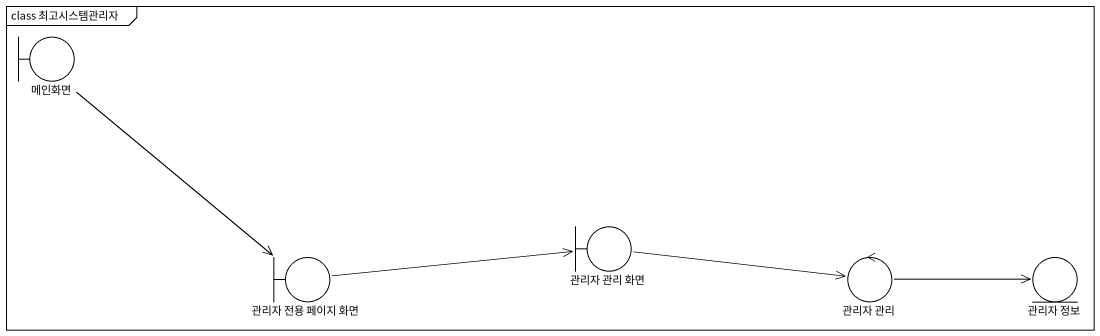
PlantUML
@startuml
mainframe class 최고시스템관리자
boundary 메인화면
boundary "관리자 전용 페이지 화면" as 관리자_전용_페이지_화면
boundary "관리자 관리 화면" as 관리자_관리_화면
control "관리자 관리" as 관리자_관리
entity "관리자 정보" as 관리자_정보
메인화면 -right-> 관리자_전용_페이지_화면
관리자_전용_페이지_화면 -right-> 관리자_관리_화면
관리자_관리_화면 -right-> 관리자_관리
관리자_관리 -right-> 관리자_정보
@enduml
